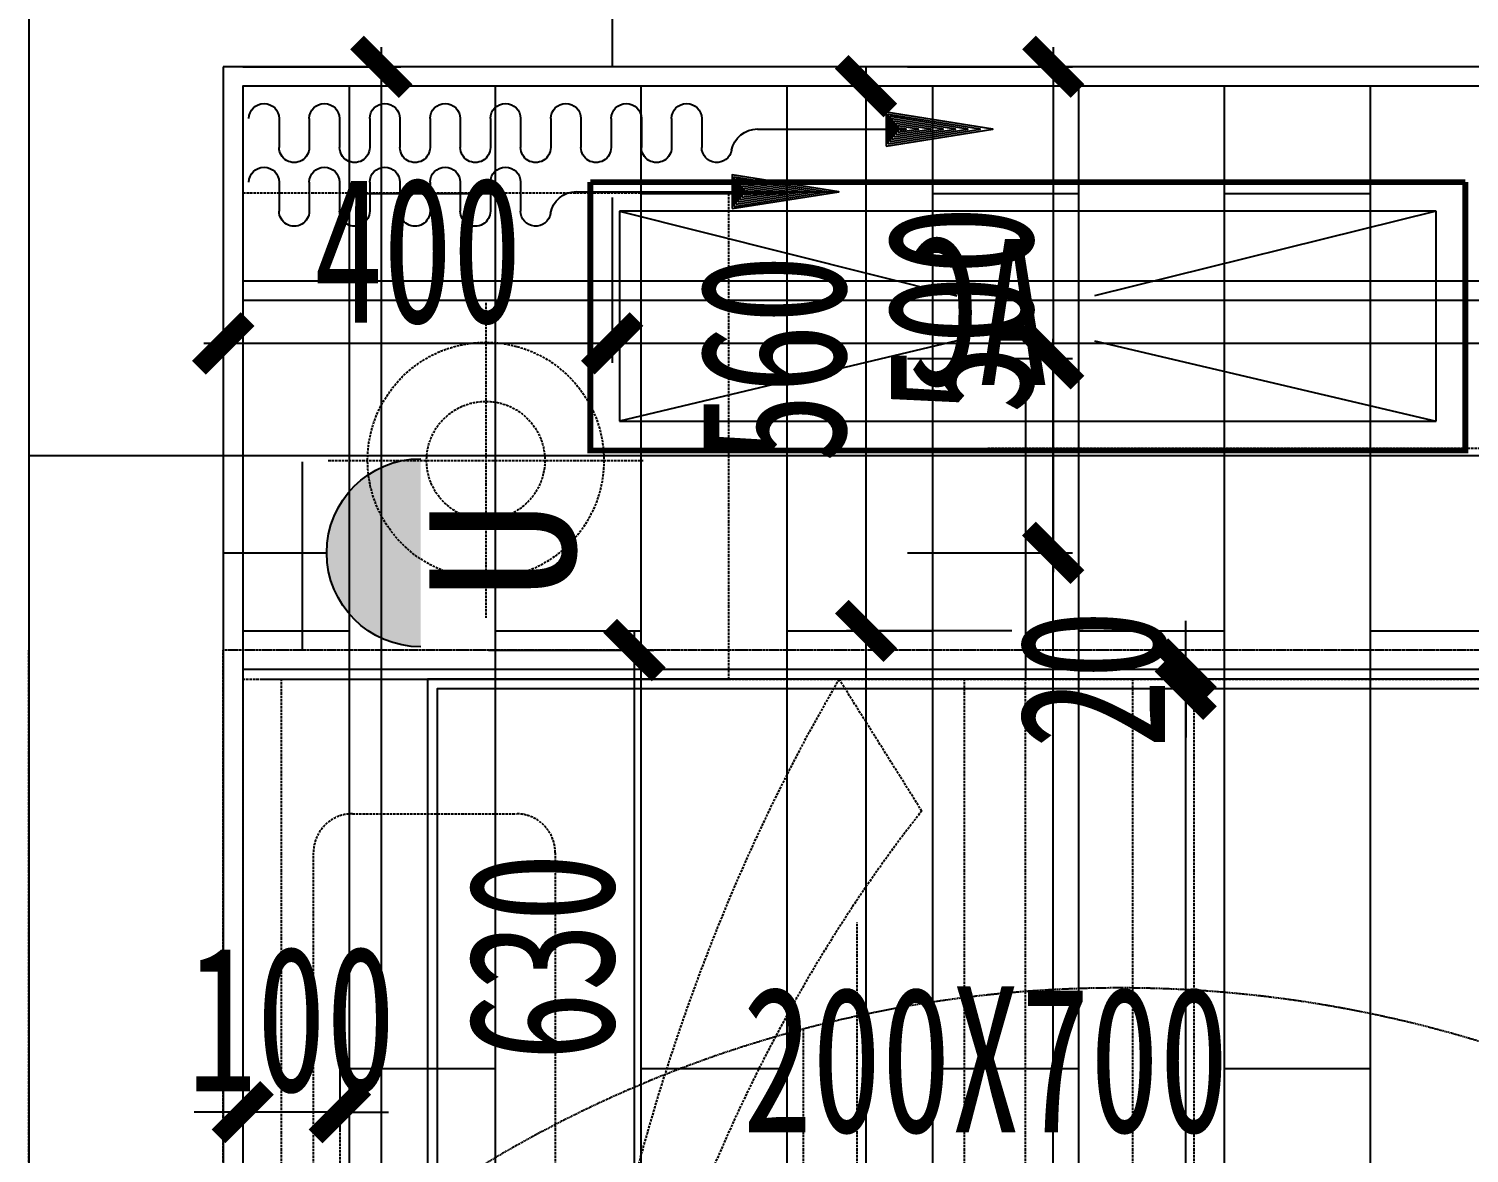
# Model space of a CAD drawing. Extents: x -255202 to 66368, y -6372500 to 603.
# Drawn here: x 58345 to 59827, y -3254905 to -3253748 of the extents above; entities that cross this region are included whole.
import ezdxf
from ezdxf.enums import TextEntityAlignment as Align
from ezdxf.xclip import XClip

# ---------------------------------------------------------------- set-up
doc = ezdxf.new("R2010")
doc.units = 0
doc.header["$LTSCALE"] = 10
doc.header["$MEASUREMENT"] = 0
doc.header["$XCLIPFRAME"] = 2
for name, pattern in [('$0$DASH', [0.35, 0.25, -0.1]), ('__DASH', [0.35, 0.25, -0.1]), ('CONTINOUS', [0]), ('DASH', [0.35, 0.25, -0.1]), ('HIDDEN', [0.375, 0.25, -0.125])]:
    doc.linetypes.add(name, pattern=pattern)
for name, color, linetype in [('A-WALL（砌体墙）', 7, 'Continuous'), ('A-WIND（门窗）', 8, 'Continuous'), ('A-墙体完成面', 15, 'Continuous'), ('D-地面材料', 250, 'Continuous'), ('DIM-地面材质放线', 149, 'Continuous'), ('DIM-插座定位', 146, 'Continuous'), ('DIM-灯具定位', 149, 'Continuous'), ('DIM_LEAD', 3, 'Continuous'), ('E-开关示意', 34, 'Continuous'), ('E-插座示意', 34, 'Continuous'), ('G-BEAM', 4, 'DASH'), ('G-BEAM_CON', 4, 'Continuous'), ('J-活动全高家具', 33, 'Continuous'), ('J-空调外机', 48, 'HIDDEN'), ('J-窗帘', 8, 'Continuous'), ('kt', 8, 'Continuous'), ('T-天花造型', 45, 'Continuous'), ('W-文字', 67, 'Continuous'), ('墙体定位图', 7, 'Continuous'), ('天花布置图', 7, 'Continuous'), ('改L~2D$0$0-装饰构件', 32, 'Continuous'), ('改L~2D$0$0-铝板-粗', 140, 'Continuous'), ('改L~2D$0$A-LINE-sec（面层剖线）', 15, 'Continuous')]:
    doc.layers.add(name, color=color, linetype=linetype)
doc.styles.add('宋体', font='', dxfattribs={"width": 0.8})
doc.styles.add('样式222', font='', dxfattribs={"width": 0.7})
doc.styles.add('细黑体', font='', dxfattribs={"width": 0.7})
doc.styles.get('宋体').set_extended_font_data('STXihei')
doc.styles.get('样式222').set_extended_font_data('STXihei')
doc.styles.get('细黑体').set_extended_font_data('STXihei')
doc.dimstyles.new('DK-50', dxfattribs={"dimscale": 50, "dimtxt": 3, "dimasz": 1, "dimexe": 0.4, "dimexo": 0.4, "dimgap": 0.4, "dimtad": 1, "dimtoh": 1, "dimdec": 0, "dimrnd": 5, "dimdsep": 46, "dimtxsty": '样式222', "dimblk": 'ARCHTICK', "dimcen": 3, "dimdle": 0.4, "dimclrd": 149, "dimclre": 149, "dimclrt": 149, "dimadec": 0, "dimazin": 0, "dimtfac": 1, "dimtdec": 0, "dimtix": 1, "dimtmove": 2, "dimatfit": 3, "dimldrblk": 'ARCHTICK', "dimfxl": 3, "dimfxlon": 1, "dimtvp": 1, "dimtolj": 1, "dimtzin": 0, "dimarcsym": 0})

# ---------------------------------------------------------------- blocks, each defined once
blk = doc.blocks.new('_ArchTick')
at = {"color": 0, "linetype": 'ByBlock', "const_width": 0.4}
blk.add_lwpolyline([(-0.5, -0.5), (0.5, 0.5)], dxfattribs=at)
blk = doc.blocks.new('*D116')
at = {"layer": 'Defpoints', "color": 0, "transparency": 16777216}
for p in [(58545.1, -3254087), (59398.8, -3254087), (58545.1, -3256187)]:
    blk.add_point(p, dxfattribs=at)
at = {"layer": 'DIM-插座定位', "color": 149, "lineweight": -2, "transparency": 16777216}
for p, q in [((59398.8, -3256207), (59398.8, -3254067)), ((59248.8, -3254087), (59418.8, -3254087)), ((59248.8, -3256187), (59418.8, -3256187))]:
    blk.add_line(p, q, dxfattribs=at)
at = {"layer": 'DIM-插座定位', "color": 149, "lineweight": -2, "transparency": 16777216, "xscale": 50, "yscale": 50, "zscale": 50}
for p, rotation in [((59398.8, -3254087), 90), ((59398.8, -3256187), 270)]:
    blk.add_blockref('_ArchTick', p, dxfattribs=dict(at, rotation=rotation))
at = {"layer": 'DIM-插座定位', "color": 149, "transparency": 16777216, "insert": (59303.8, -3255137), "char_height": 150, "attachment_point": 5, "rotation": 90, "style": '样式222'}
blk.add_mtext('\\A1;2100', dxfattribs=at)
blk = doc.blocks.new('A$C575336CE')
h = blk.add_hatch(color=0)
edge = h.paths.add_edge_path()
edge.add_line((1.41, 90.28), (87.41, 90.28))
edge.add_ellipse((44.41, 90.28), major_axis=(-30.41, 30.41), ratio=1, start_angle=45, end_angle=225, ccw=False)
at = {"color": 0}
for p, q in [((44.41, 0), (44.41, 47.28)), ((0, 36.19), (86, 36.19))]:
    blk.add_line(p, q, dxfattribs=at)
blk.add_arc((44.41, 90.28), 43, 180, 0, dxfattribs=at)
at = {"color": 0, "style": '宋体'}
blk.add_attdef('S', text='', height=84, dxfattribs=at).set_placement((102.58, 76.12), align=Align.BOTTOM_CENTER)
blk = doc.blocks.new('DRAP')
at = {"color": 250}
for p, q in [((39.3, 46.7), (39.3, 83.7)), ((78.1, 46.7), (78.1, 83.7)), ((116.9, 46.7), (116.9, 83.7)), ((155.8, 46.7), (155.8, 83.7)), ((194.6, 46.7), (194.6, 83.7)), ((233.4, 46.7), (233.4, 83.7)), ((272.2, 46.7), (272.2, 83.7)), ((311, 46.7), (311, 83.7)), ((349.8, 46.7), (349.8, 83.7)), ((421.6, 58.8), (758.9, 58.8)), ((39.3, -35.2), (39.3, 1.8)), ((78.1, -35.2), (78.1, 1.8)), ((116.9, -35.2), (116.9, 1.8)), ((155.8, -35.2), (155.8, 1.8)), ((194.6, -35.2), (194.6, 1.8)), ((233.4, -35.2), (233.4, 1.8)), ((272.2, -35.2), (272.2, 1.8)), ((311, -35.2), (311, 1.8)), ((349.8, -35.2), (349.8, 1.8)), ((388.6, -35.2), (388.6, 1.8)), ((427.4, -35.2), (427.4, 1.8)), ((466.3, -35.2), (466.3, 1.8)), ((505.1, -35.2), (505.1, 1.8)), ((543.9, -35.2), (543.9, 1.8)), ((582.7, -35.2), (582.7, 1.8)), ((654.3, -21.8), (840.3, -21.8))]:
    blk.add_line(p, q, dxfattribs=at)
at = {"color": 250, "linetype": 'Continuous'}
for points in [[(621.9, 80.5), (758.9, 58.8), (621.9, 37)], [(624.4, 77.6), (743, 58.8), (624.4, 39.9)], [(626.9, 74.7), (727.1, 58.8), (626.9, 42.8)], [(629.4, 71.8), (711.2, 58.8), (629.4, 45.8)], [(631.9, 68.8), (695.3, 58.8), (631.9, 48.7)], [(634.4, 65.9), (679.3, 58.8), (634.4, 51.6)], [(636.9, 63), (663.4, 58.8), (636.9, 54.5)], [(639.4, 60), (647.5, 58.8), (639.4, 57.5)], [(819.8, 0), (956.8, -21.8), (819.8, -43.6)], [(822.3, -3), (940.9, -21.8), (822.3, -40.7)], [(824.8, -5.9), (925, -21.8), (824.8, -37.8)], [(827.3, -8.8), (909.1, -21.8), (827.3, -34.8)], [(829.8, -11.8), (893.1, -21.8), (829.8, -31.9)], [(832.3, -14.7), (877.2, -21.8), (832.3, -29)], [(834.8, -17.6), (861.3, -21.8), (834.8, -26)], [(837.3, -20.5), (845.4, -21.8), (837.3, -23.1)]]:
    blk.add_lwpolyline(points, close=True, dxfattribs=at)
at = {"color": 250}
for centre, radius, start, end in [((58.7, 83.7), 19.4, 0, 180), ((136.4, 83.7), 19.4, 0, 180), ((214, 83.7), 19.4, 0, 180), ((291.6, 83.7), 19.4, 0, 180), ((369.2, 83.7), 19.4, 9.5948, 180), ((421.6, 92.5), 33.8, 189.5948, 270), ((19.9, 46.7), 19.4, 180, 0), ((97.5, 46.7), 19.4, 180, 0), ((175.2, 46.7), 19.4, 180, 0), ((252.8, 46.7), 19.4, 180, 0), ((330.4, 46.7), 19.4, 180, 0), ((58.7, 1.8), 19.4, 0, 180), ((136.4, 1.8), 19.4, 0, 180), ((214, 1.8), 19.4, 0, 180), ((291.6, 1.8), 19.4, 0, 180), ((369.2, 1.8), 19.4, 0, 180), ((446.8, 1.8), 19.4, 0, 180), ((524.5, 1.8), 19.4, 0, 180), ((602.1, 1.8), 19.4, 11.0095, 180), ((654.3, 11.9), 33.8, 191.0095, 270), ((19.9, -35.2), 19.4, 180, 0), ((97.5, -35.2), 19.4, 180, 0), ((175.2, -35.2), 19.4, 180, 0), ((252.8, -35.2), 19.4, 180, 0), ((330.4, -35.2), 19.4, 180, 0), ((408, -35.2), 19.4, 180, 0), ((485.7, -35.2), 19.4, 180, 0), ((563.3, -35.2), 19.4, 180, 0)]:
    blk.add_arc(centre, radius, start, end, dxfattribs=at)
blk = doc.blocks.new('65Y5TGFD')
at = {"layer": 'kt', "color": 48}
for p, q in [((49229.478, -8628.41), (49229.478, -8623.81)), ((49244.478, -8623.81), (49244.478, -8628.41)), ((49229.978, -8624.31), (49235.835, -8625.761)), ((49229.978, -8627.91), (49229.978, -8624.31)), ((49229.978, -8624.31), (49243.978, -8624.31)), ((49243.978, -8624.31), (49238.194, -8625.761)), ((49243.978, -8624.31), (49243.978, -8627.91)), ((49235.835, -8626.53), (49229.978, -8627.91)), ((49238.194, -8626.53), (49243.978, -8627.91)), ((49243.978, -8627.91), (49229.978, -8627.91))]:
    blk.add_line(p, q, dxfattribs=at)
at = {"layer": 'kt', "color": 48, "const_width": 0.1}
for points in [[(49244.478, -8623.81), (49229.478, -8623.81)], [(49229.478, -8623.81), (49229.478, -8628.41), (49244.478, -8628.41), (49244.478, -8623.81)]]:
    blk.add_lwpolyline(points, dxfattribs=at)
at = {"layer": 'kt', "color": 8, "linetype": 'DASH', "style": '样式222', "width": 0.7}
blk.add_text('AC', height=2.5, dxfattribs=at).set_placement((49239.009, -8627.287), align=Align.RIGHT)
blk = doc.blocks.new('*D328')
at = {"layer": 'Defpoints', "color": 0, "transparency": 16777216}
for p in [(59024.8, -3253787), (59052, -3254287), (59398.8, -3254287)]:
    blk.add_point(p, dxfattribs=at)
at = {"layer": 'DIM-插座定位', "color": 149, "lineweight": -2, "transparency": 16777216}
for p, q in [((59398.8, -3253767), (59398.8, -3254307)), ((59248.8, -3253787), (59418.8, -3253787)), ((59248.8, -3254287), (59418.8, -3254287))]:
    blk.add_line(p, q, dxfattribs=at)
at = {"layer": 'DIM-插座定位', "color": 149, "lineweight": -2, "transparency": 16777216, "xscale": 50, "yscale": 50, "zscale": 50}
for p, rotation in [((59398.8, -3253787), 90), ((59398.8, -3254287), 270)]:
    blk.add_blockref('_ArchTick', p, dxfattribs=dict(at, rotation=rotation))
at = {"layer": 'DIM-插座定位', "color": 149, "transparency": 16777216, "insert": (59303.8, -3254037), "char_height": 150, "attachment_point": 5, "rotation": 90, "style": '样式222'}
blk.add_mtext('\\A1;500', dxfattribs=at)
blk = doc.blocks.new('fgdgdgd')
at = {"layer": 'G-BEAM'}
for p, q in [((161652.6, 69324.8), (161652.6, 69924.8)), ((167852.6, 69924.8), (161852.6, 69924.8)), ((161852.6, 69324.8), (161852.6, 69924.8))]:
    blk.add_line(p, q, dxfattribs=at)
at = {"layer": 'G-BEAM_CON', "linetype": 'Continuous'}
blk.add_line((168052.6, 70124.8), (161652.6, 70124.8), dxfattribs=at)
at = {"layer": 'W-文字', "style": '细黑体', "width": 0.7}
blk.add_text('200X700', height=150, dxfattribs=at).set_placement((162386.8, 69428.9))
blk = doc.blocks.new('*D402')
at = {"layer": 'Defpoints', "color": 0, "transparency": 16777216}
for p in [(58668.2, -3254387), (58968, -3254387), (58665.1, -3255018.1)]:
    blk.add_point(p, dxfattribs=at)
at = {"layer": 'DIM-灯具定位', "color": 149, "lineweight": -2, "transparency": 16777216}
for p, q in [((58968, -3255038.1), (58968, -3254367)), ((58818, -3254387), (58988, -3254387)), ((58818, -3255018.1), (58988, -3255018.1))]:
    blk.add_line(p, q, dxfattribs=at)
at = {"layer": 'DIM-灯具定位', "color": 149, "lineweight": -2, "transparency": 16777216, "xscale": 50, "yscale": 50, "zscale": 50}
for p, rotation in [((58968, -3254387), 90), ((58968, -3255018.1), 270)]:
    blk.add_blockref('_ArchTick', p, dxfattribs=dict(at, rotation=rotation))
at = {"layer": 'DIM-灯具定位', "color": 149, "transparency": 16777216, "insert": (58873, -3254702.6), "char_height": 150, "attachment_point": 5, "rotation": 90, "style": '样式222'}
blk.add_mtext('\\A1;630', dxfattribs=at)
blk = doc.blocks.new('*D408')
at = {"layer": 'Defpoints', "color": 0, "transparency": 16777216}
for p in [(58565.1, -3254787.4), (58665.1, -3254787.4), (58565.1, -3254862.3)]:
    blk.add_point(p, dxfattribs=at)
at = {"layer": 'DIM-灯具定位', "color": 149, "lineweight": -2, "transparency": 16777216}
for p, q in [((58565.1, -3254807.4), (58565.1, -3254882.3)), ((58665.1, -3254807.4), (58665.1, -3254882.3)), ((58565.1, -3254862.3), (58515.1, -3254862.3)), ((58665.1, -3254862.3), (58565.1, -3254862.3)), ((58665.1, -3254862.3), (58715.1, -3254862.3))]:
    blk.add_line(p, q, dxfattribs=at)
at = {"layer": 'DIM-灯具定位', "color": 149, "lineweight": -2, "transparency": 16777216, "xscale": 50, "yscale": 50, "zscale": 50}
blk.add_blockref('_ArchTick', (58565.1, -3254862.3), dxfattribs=at)
at = {"layer": 'DIM-灯具定位', "color": 149, "lineweight": -2, "transparency": 16777216, "xscale": 50, "yscale": 50, "zscale": 50, "rotation": 180}
blk.add_blockref('_ArchTick', (58665.1, -3254862.3), dxfattribs=at)
at = {"layer": 'DIM-灯具定位', "color": 149, "transparency": 16777216, "insert": (58615.1, -3254767.3), "char_height": 150, "attachment_point": 5, "style": '样式222'}
blk.add_mtext('\\A1;100', dxfattribs=at)
blk = doc.blocks.new('*D518')
at = {"layer": 'Defpoints', "color": 0, "transparency": 16777216}
for p in [(59206.3, -3254367.3), (59514.8, -3254367.3), (59514.8, -3257067)]:
    blk.add_point(p, dxfattribs=at)
at = {"layer": 'DIM-地面材质放线', "color": 149, "lineweight": -2, "transparency": 16777216}
for p, q in [((59206.3, -3257087), (59206.3, -3254347.3)), ((59356.3, -3254367.3), (59186.3, -3254367.3)), ((59356.3, -3257067), (59186.3, -3257067))]:
    blk.add_line(p, q, dxfattribs=at)
at = {"layer": 'DIM-地面材质放线', "color": 149, "lineweight": -2, "transparency": 16777216, "xscale": 50, "yscale": 50, "zscale": 50}
for p, rotation in [((59206.3, -3254367.3), 90), ((59206.3, -3257067), 270)]:
    blk.add_blockref('_ArchTick', p, dxfattribs=dict(at, rotation=rotation))
at = {"layer": 'DIM-地面材质放线', "color": 149, "transparency": 16777216, "insert": (59111.3, -3255717.2), "char_height": 150, "attachment_point": 5, "rotation": 90, "style": '样式222'}
blk.add_mtext('\\A1;900*3=2700', dxfattribs=at)
blk = doc.blocks.new('*D519')
at = {"layer": 'Defpoints', "color": 0, "transparency": 16777216}
for p in [(59206.3, -3253807), (59239.2, -3253807), (59514.8, -3254367.3)]:
    blk.add_point(p, dxfattribs=at)
at = {"layer": 'DIM-地面材质放线', "color": 149, "lineweight": -2, "transparency": 16777216}
for p, q in [((59206.3, -3254387.3), (59206.3, -3253787)), ((59219.2, -3253807), (59186.3, -3253807)), ((59356.3, -3254367.3), (59186.3, -3254367.3))]:
    blk.add_line(p, q, dxfattribs=at)
at = {"layer": 'DIM-地面材质放线', "color": 149, "lineweight": -2, "transparency": 16777216, "xscale": 50, "yscale": 50, "zscale": 50}
for p, rotation in [((59206.3, -3253807), 90), ((59206.3, -3254367.3), 270)]:
    blk.add_blockref('_ArchTick', p, dxfattribs=dict(at, rotation=rotation))
at = {"layer": 'DIM-地面材质放线', "color": 149, "transparency": 16777216, "insert": (59111.3, -3254087.2), "char_height": 150, "attachment_point": 5, "rotation": 90, "style": '样式222'}
blk.add_mtext('\\A1;560', dxfattribs=at)
blk = doc.blocks.new('*D685')
at = {"layer": 'Defpoints', "color": 0, "transparency": 16777216}
for p in [(59145.1, 0), (59145.1, 0), (62145.1, -3265087)]:
    blk.add_point(p, dxfattribs=at)
at = {"layer": '墙体定位图', "color": 149, "lineweight": -2, "transparency": 16777216}
for p, q in [((59145.1, 0), (59145.1, 20)), ((62145.1, -150), (62145.1, 20)), ((62165.1, 0), (59125.1, 0))]:
    blk.add_line(p, q, dxfattribs=at)
at = {"layer": '墙体定位图', "color": 149, "lineweight": -2, "transparency": 16777216, "xscale": 50, "yscale": 50, "zscale": 50, "rotation": 180}
blk.add_blockref('_ArchTick', (59145.1, 0), dxfattribs=at)
at = {"layer": '墙体定位图', "color": 149, "lineweight": -2, "transparency": 16777216, "xscale": 50, "yscale": 50, "zscale": 50}
blk.add_blockref('_ArchTick', (62145.1, 0), dxfattribs=at)
at = {"layer": '墙体定位图', "color": 149, "transparency": 16777216, "insert": (60645.1, 95), "char_height": 150, "attachment_point": 5, "style": '样式222'}
blk.add_mtext('\\A1;3000', dxfattribs=at)
blk = doc.blocks.new('*D686')
at = {"layer": 'Defpoints', "color": 0, "transparency": 16777216}
for p in [(58545.1, 0), (59145.1, 0), (58545.1, -3265087)]:
    blk.add_point(p, dxfattribs=at)
at = {"layer": '墙体定位图', "color": 149, "lineweight": -2, "transparency": 16777216}
for p, q in [((58545.1, -150), (58545.1, 20)), ((59145.1, 0), (59145.1, 20)), ((59165.1, 0), (58525.1, 0))]:
    blk.add_line(p, q, dxfattribs=at)
at = {"layer": '墙体定位图', "color": 149, "lineweight": -2, "transparency": 16777216, "xscale": 50, "yscale": 50, "zscale": 50, "rotation": 180}
blk.add_blockref('_ArchTick', (58545.1, 0), dxfattribs=at)
at = {"layer": '墙体定位图', "color": 149, "lineweight": -2, "transparency": 16777216, "xscale": 50, "yscale": 50, "zscale": 50}
blk.add_blockref('_ArchTick', (59145.1, 0), dxfattribs=at)
at = {"layer": '墙体定位图', "color": 149, "transparency": 16777216, "insert": (58845.1, 95), "char_height": 150, "attachment_point": 5, "style": '样式222'}
blk.add_mtext('\\A1;600', dxfattribs=at)
blk = doc.blocks.new('*D721')
at = {"layer": 'Defpoints', "color": 0, "transparency": 16777216}
for p in [(58545.1, -3253787), (58707.7, -3253787), (58545.1, -3256487)]:
    blk.add_point(p, dxfattribs=at)
at = {"layer": '墙体定位图', "color": 149, "lineweight": -2, "transparency": 16777216}
for p, q in [((58707.7, -3256507), (58707.7, -3253767)), ((58565.1, -3253787), (58727.7, -3253787)), ((58565.1, -3256487), (58727.7, -3256487))]:
    blk.add_line(p, q, dxfattribs=at)
at = {"layer": '墙体定位图', "color": 149, "lineweight": -2, "transparency": 16777216, "xscale": 50, "yscale": 50, "zscale": 50}
for p, rotation in [((58707.7, -3253787), 90), ((58707.7, -3256487), 270)]:
    blk.add_blockref('_ArchTick', p, dxfattribs=dict(at, rotation=rotation))
at = {"layer": '墙体定位图', "color": 149, "transparency": 16777216, "insert": (58612.7, -3255137), "char_height": 150, "attachment_point": 5, "rotation": 90, "style": '样式222'}
blk.add_mtext('\\A1;2700', dxfattribs=at)
blk = doc.blocks.new('*D722')
at = {"layer": 'Defpoints', "color": 0, "transparency": 16777216}
for p in [(58545.1, -3253787), (58945.1, -3253787), (58545.1, -3254071.5)]:
    blk.add_point(p, dxfattribs=at)
at = {"layer": '墙体定位图', "color": 149, "lineweight": -2, "transparency": 16777216}
for p, q in [((58545.1, -3253921.5), (58545.1, -3254091.5)), ((58945.1, -3253921.5), (58945.1, -3254091.5)), ((58965.1, -3254071.5), (58525.1, -3254071.5))]:
    blk.add_line(p, q, dxfattribs=at)
at = {"layer": '墙体定位图', "color": 149, "lineweight": -2, "transparency": 16777216, "xscale": 50, "yscale": 50, "zscale": 50, "rotation": 180}
blk.add_blockref('_ArchTick', (58545.1, -3254071.5), dxfattribs=at)
at = {"layer": '墙体定位图', "color": 149, "lineweight": -2, "transparency": 16777216, "xscale": 50, "yscale": 50, "zscale": 50}
blk.add_blockref('_ArchTick', (58945.1, -3254071.5), dxfattribs=at)
at = {"layer": '墙体定位图', "color": 149, "transparency": 16777216, "insert": (58745.1, -3253976.5), "char_height": 150, "attachment_point": 5, "style": '样式222'}
blk.add_mtext('\\A1;400', dxfattribs=at)
blk = doc.blocks.new('*D723')
at = {"layer": 'Defpoints', "color": 0, "transparency": 16777216}
for p in [(58945.1, -3253787), (61345.1, -3253787), (58945.1, -3254071.5)]:
    blk.add_point(p, dxfattribs=at)
at = {"layer": '墙体定位图', "color": 149, "lineweight": -2, "transparency": 16777216}
for p, q in [((58945.1, -3253921.5), (58945.1, -3254091.5)), ((61345.1, -3253921.5), (61345.1, -3254091.5)), ((61365.1, -3254071.5), (58925.1, -3254071.5))]:
    blk.add_line(p, q, dxfattribs=at)
at = {"layer": '墙体定位图', "color": 149, "lineweight": -2, "transparency": 16777216, "xscale": 50, "yscale": 50, "zscale": 50, "rotation": 180}
blk.add_blockref('_ArchTick', (58945.1, -3254071.5), dxfattribs=at)
at = {"layer": '墙体定位图', "color": 149, "lineweight": -2, "transparency": 16777216, "xscale": 50, "yscale": 50, "zscale": 50}
blk.add_blockref('_ArchTick', (61345.1, -3254071.5), dxfattribs=at)
at = {"layer": '墙体定位图', "color": 149, "transparency": 16777216, "insert": (60145.1, -3253976.5), "char_height": 150, "attachment_point": 5, "style": '样式222'}
blk.add_mtext('\\A1;2400', dxfattribs=at)
blk = doc.blocks.new('*D870')
at = {"layer": 'Defpoints', "color": 0, "transparency": 16777216}
for p in [(59535.1, -3254427), (59755.6, -3254427), (59748.8, -3256447)]:
    blk.add_point(p, dxfattribs=at)
at = {"layer": '天花布置图', "color": 149, "lineweight": -2, "transparency": 16777216}
for p, q in [((59535.1, -3256467), (59535.1, -3254407)), ((59685.1, -3254427), (59515.1, -3254427)), ((59685.1, -3256447), (59515.1, -3256447))]:
    blk.add_line(p, q, dxfattribs=at)
at = {"layer": '天花布置图', "color": 149, "lineweight": -2, "transparency": 16777216, "xscale": 50, "yscale": 50, "zscale": 50}
for p, rotation in [((59535.1, -3254427), 90), ((59535.1, -3256447), 270)]:
    blk.add_blockref('_ArchTick', p, dxfattribs=dict(at, rotation=rotation))
at = {"layer": '天花布置图', "color": 149, "transparency": 16777216, "insert": (59440.1, -3255437), "char_height": 150, "attachment_point": 5, "rotation": 90, "style": '样式222'}
blk.add_mtext('\\A1;2020', dxfattribs=at)
blk = doc.blocks.new('*D871')
at = {"layer": 'Defpoints', "color": 0, "transparency": 16777216}
for p in [(59535.1, -3254407), (59685.1, -3254407), (59685.1, -3254427)]:
    blk.add_point(p, dxfattribs=at)
at = {"layer": '天花布置图', "color": 149, "lineweight": -2, "transparency": 16777216}
for p, q in [((59535.1, -3254407), (59535.1, -3254357)), ((59665.1, -3254407), (59515.1, -3254407)), ((59535.1, -3254427), (59535.1, -3254407)), ((59665.1, -3254427), (59515.1, -3254427)), ((59535.1, -3254427), (59535.1, -3254477))]:
    blk.add_line(p, q, dxfattribs=at)
at = {"layer": '天花布置图', "color": 149, "lineweight": -2, "transparency": 16777216, "xscale": 50, "yscale": 50, "zscale": 50}
for p, rotation in [((59535.1, -3254407), 270), ((59535.1, -3254427), 90)]:
    blk.add_blockref('_ArchTick', p, dxfattribs=dict(at, rotation=rotation))
at = {"layer": '天花布置图', "color": 149, "transparency": 16777216, "insert": (59440.1, -3254417), "char_height": 150, "attachment_point": 5, "rotation": 90, "style": '样式222'}
blk.add_mtext('\\A1;20', dxfattribs=at)
blk = doc.blocks.new('*U592')
at = {"layer": '改L~2D$0$0-装饰构件'}
for p, q in [((75, 900), (75, -900)), ((125, 900), (125, -900))]:
    blk.add_line(p, q, dxfattribs=at)
at = {"layer": '改L~2D$0$A-LINE-sec（面层剖线）'}
blk.add_lwpolyline([(-125, 900), (-25, 800), (75, -900)], dxfattribs=at)
blk = doc.blocks.new('*U593')
at = {"color": 0, "linetype": 'ByBlock', "lineweight": -2}
for p in [(-750, 0), (-500, 0), (-250, 0), (0, 0)]:
    blk.add_blockref('*U592', p, dxfattribs=at)
blk = doc.blocks.new('改L~2D$0$A$C49EA4756')
at = {"layer": '改L~2D$0$0-铝板-粗'}
for points in [[(-6200, 2600), (0, 2600), (0, 0), (-6200, 0)], [(-6000, 2000), (-200, 2000), (-200, 200), (-6000, 200)]]:
    blk.add_lwpolyline(points, close=True, dxfattribs=at)
at = {"layer": '改L~2D$0$A-LINE-sec（面层剖线）'}
blk.add_lwpolyline([(-325, 2000), (-253.9, 1944.7), (-200, 200)], dxfattribs=at)
blk.add_blockref('*U593', (-450, 1100))

msp = doc.modelspace()

# ---------------------------------------------------------------- linework, layer by layer
at = {"color": 8, "linetype": '__DASH'}
msp.add_line((61545.1, -3254387), (58545.1, -3254387), dxfattribs=at)
at = {"layer": 'A-WALL（砌体墙）'}
for p, q in [((58345.1, -3253587), (58345.1, -3256487)), ((58945.1, -3253587), (58945.1, -3253787)), ((58945.1, -3253787), (58545.1, -3253787)), ((58545.1, -3253787), (58545.1, -3256487)), ((58545.1, -3253787), (58545.1, -3256587))]:
    msp.add_line(p, q, dxfattribs=at)
at = {"layer": 'A-WIND（门窗）'}
msp.add_line((61545.1, -3253787), (58945.1, -3253787), dxfattribs=at)
at = {"layer": 'A-墙体完成面'}
msp.add_lwpolyline([(61445.7, -3257067), (61525.1, -3257067), (61525.1, -3253807), (58565.1, -3253807), (58565.1, -3256467), (58865.1, -3256467), (58865.1, -3257067), (58864.9, -3257067), (58865.1, -3257067), (60545.1, -3257067)], dxfattribs=at)
at = {"layer": 'D-地面材料'}
for p, q in [((58675.1, -3253917.3), (58675.1, -3253807)), ((58675.1, -3254367.3), (58675.1, -3253807)), ((58825.1, -3253917.3), (58825.1, -3253807)), ((58825.1, -3254367.3), (58825.1, -3253807)), ((58975.1, -3253917.3), (58975.1, -3253807)), ((58975.1, -3254367.3), (58975.1, -3253807)), ((59125.1, -3253917.3), (59125.1, -3253807)), ((59125.1, -3254367.3), (59125.1, -3253807)), ((59275.1, -3253917.3), (59275.1, -3253807)), ((59275.1, -3254367.3), (59275.1, -3253807)), ((59425.1, -3253917.3), (59425.1, -3253807)), ((59425.1, -3254367.3), (59425.1, -3253807)), ((59575.1, -3253917.3), (59575.1, -3253807)), ((59575.1, -3254367.3), (59575.1, -3253807)), ((59725.1, -3253917.3), (59725.1, -3253807)), ((59725.1, -3254367.3), (59725.1, -3253807)), ((58675.1, -3254817.3), (58675.1, -3253917.3)), ((58675.1, -3253917.3), (58825.1, -3253917.3)), ((58675.1, -3253917.3), (58825.1, -3253917.3)), ((58825.1, -3254817.3), (58825.1, -3253917.3)), ((58975.1, -3254817.3), (58975.1, -3253917.3)), ((58975.1, -3253917.3), (59125.1, -3253917.3)), ((58975.1, -3253917.3), (59125.1, -3253917.3)), ((59125.1, -3254817.3), (59125.1, -3253917.3)), ((59275.1, -3254817.3), (59275.1, -3253917.3)), ((59275.1, -3253917.3), (59425.1, -3253917.3)), ((59275.1, -3253917.3), (59425.1, -3253917.3)), ((59425.1, -3254817.3), (59425.1, -3253917.3)), ((59575.1, -3254817.3), (59575.1, -3253917.3)), ((59575.1, -3253917.3), (59725.1, -3253917.3)), ((59575.1, -3253917.3), (59725.1, -3253917.3)), ((59725.1, -3254817.3), (59725.1, -3253917.3)), ((58565.1, -3254367.3), (58675.1, -3254367.3)), ((58565.1, -3254367.3), (58675.1, -3254367.3)), ((58675.1, -3255267.3), (58675.1, -3254367.3)), ((58825.1, -3255267.3), (58825.1, -3254367.3)), ((58825.1, -3254367.3), (58975.1, -3254367.3)), ((58825.1, -3254367.3), (58975.1, -3254367.3)), ((58975.1, -3255267.3), (58975.1, -3254367.3)), ((59125.1, -3255267.3), (59125.1, -3254367.3)), ((59125.1, -3254367.3), (59275.1, -3254367.3)), ((59125.1, -3254367.3), (59275.1, -3254367.3)), ((59275.1, -3255267.3), (59275.1, -3254367.3)), ((59425.1, -3255267.3), (59425.1, -3254367.3)), ((59425.1, -3254367.3), (59575.1, -3254367.3)), ((59425.1, -3254367.3), (59575.1, -3254367.3)), ((59575.1, -3255267.3), (59575.1, -3254367.3)), ((59725.1, -3255267.3), (59725.1, -3254367.3)), ((59725.1, -3254367.3), (59875.1, -3254367.3)), ((59725.1, -3254367.3), (59875.1, -3254367.3)), ((58675.1, -3254817.3), (58825.1, -3254817.3)), ((58675.1, -3255717.3), (58675.1, -3254817.3)), ((58675.1, -3254817.3), (58825.1, -3254817.3)), ((58825.1, -3255717.3), (58825.1, -3254817.3)), ((58975.1, -3254817.3), (59125.1, -3254817.3)), ((58975.1, -3255717.3), (58975.1, -3254817.3)), ((58975.1, -3254817.3), (59125.1, -3254817.3)), ((59125.1, -3255717.3), (59125.1, -3254817.3)), ((59275.1, -3254817.3), (59425.1, -3254817.3)), ((59275.1, -3255717.3), (59275.1, -3254817.3)), ((59275.1, -3254817.3), (59425.1, -3254817.3)), ((59425.1, -3255717.3), (59425.1, -3254817.3)), ((59575.1, -3254817.3), (59725.1, -3254817.3)), ((59575.1, -3255717.3), (59575.1, -3254817.3)), ((59575.1, -3254817.3), (59725.1, -3254817.3)), ((59725.1, -3255717.3), (59725.1, -3254817.3))]:
    msp.add_line(p, q, dxfattribs=at)
at = {"layer": 'DIM_LEAD', "color": 250, "linetype": '$0$DASH'}
msp.add_line((58665.1, -3254747.5), (58665.1, -3256200.9), dxfattribs=at)
at = {"layer": 'E-开关示意', "linetype": '__DASH', "ltscale": 0.5}
msp.add_arc((59467.2, -3256002.4), 1267.8, 317.8692, 130.4151, dxfattribs=at)
at = {"layer": 'J-活动全高家具', "linetype": 'DASH'}
for p, q in [((58815.1, -3254030), (58815.1, -3254354)), ((59331.6, -3254179.5), (60918, -3254179.5)), ((58653.1, -3254192), (58977.1, -3254192)), ((58585.1, -3254417), (60545.1, -3254417)), ((58605.1, -3255917), (58605.1, -3254417)), ((59263.6, -3254552.6), (59178.6, -3254417)), ((59307.4, -3255917), (59307.4, -3254417)), ((59370.4, -3255917), (59370.4, -3254417)), ((59480.7, -3255917), (59480.7, -3254417)), ((59543.7, -3255917), (59543.7, -3254417)), ((58677.9, -3254555.5), (58846.6, -3254555.5)), ((58637.9, -3255074), (58637.9, -3254595.5)), ((58886.6, -3254595.5), (58886.6, -3255074)), ((59197.2, -3255917), (59197.2, -3254667.4)), ((59142, -3255917), (59142, -3254777.7))]:
    msp.add_line(p, q, dxfattribs=at)
at = {"layer": 'J-活动全高家具', "ltscale": 3}
msp.add_line((59370.4, -3254103.3), (59370.4, -3254417), dxfattribs=at)
at = {"layer": 'J-活动全高家具', "linetype": 'DASH'}
msp.add_lwpolyline([(58565.1, -3254417), (59065.1, -3254417), (59065.1, -3253917), (58565.1, -3253917)], close=True, dxfattribs=at)
for radius in [121.5, 60.8]:
    msp.add_circle((58815.1, -3254192), radius, dxfattribs=at)
for centre, major_axis, ratio, start_param, end_param in [((59794.8, -3255287.9), (225.3, 1406.2), 0.620308, 1.005864, 2.131234), ((58677.9, -3254595.5), (28.3, 28.3), 1, 0.785398, 2.356194), ((59818.1, -3255408.2), (295.2, 1237.2), 0.696485, 0.984646, 2.153189), ((58846.6, -3254595.5), (28.3, 28.3), 1, 5.497787, 7.068583)]:
    msp.add_ellipse(centre, major_axis=major_axis, ratio=ratio, start_param=start_param, end_param=end_param, dxfattribs=at)
at = {"layer": 'T-天花造型', "linetype": 'ByBlock'}
for p, q in [((58565.1, -3254007.2), (61525.1, -3254007.2)), ((58565.1, -3254027.2), (61525.1, -3254027.2))]:
    msp.add_line(p, q, dxfattribs=at)
at = {"layer": 'T-天花造型'}
msp.add_line((61325.1, -3254407), (58565.1, -3254407), dxfattribs=at)
for points in [[(61335.1, -3254417), (58755.1, -3254417), (58755.1, -3256457), (61335.1, -3256457)], [(61325.1, -3254427), (58765.1, -3254427), (58765.1, -3256447), (61325.1, -3256447)]]:
    msp.add_lwpolyline(points, close=True, dxfattribs=at)

# ---------------------------------------------------------------- block references
ref = msp.add_blockref('改L~2D$0$A$C49EA4756', (58543, -3254987), dxfattribs=dict(xscale=-1))
XClip(ref).set_block_clipping_path([(-6200.0000000017, 2000.0000000216), (-3000.0000000022, 2000.0000000216), (-3000.0000000017, 1400.0000000216), (199.9999999983, 1400.0000000216), (199.9999999983, 2700.0000000216), (-6200.0000000017, 2700.0000000216), (-6200.0000000017, 2600.0000000029)])
at = {"layer": 'E-插座示意', "linetype": 'ByBlock', "lineweight": -2}
ref = msp.add_blockref('A$C575336CE', (58545.1, -3254386.9), dxfattribs=dict(at, xscale=-2.25, yscale=2.25, zscale=2.25, rotation=270))
ref.add_attrib('S', 'U', dxfattribs={"layer": '0', "color": 0, "height": 150, "rotation": 90, "style": '宋体'}).set_placement((58952.1, -3254284.6), align=Align.BOTTOM_CENTER)
at = {"layer": 'G-BEAM_CON', "linetype": 'CONTINOUS'}
msp.add_blockref('fgdgdgd', (-103307.5, -3324311.9), dxfattribs=at)
at = {"layer": 'J-空调外机', "xscale": -60.00000000000009, "yscale": 60.00000000000009, "zscale": 60.00000000000009}
msp.add_blockref('65Y5TGFD', (3013591.4, -2736477.1), dxfattribs=at)
at = {"layer": 'J-窗帘', "color": 8, "linetype": 'ByBlock', "xscale": -0.8000000000367752, "yscale": 0.8000000000367752, "zscale": 0.8000000000367752, "rotation": 179.9986470439126}
msp.add_blockref('DRAP', (58571.1, -3253868.5), dxfattribs=at)

# ---------------------------------------------------------------- dimensions: what is measured, and where the dimension line sits
at = {"layer": 'DIM-地面材质放线'}
dim = msp.add_linear_dim(base=(59206.3, -3253807), p1=(59514.8, -3254367.3), p2=(59239.2, -3253807), angle=270, dimstyle='DK-50', dxfattribs=at)
dim.commit()
dim.dimension.update_dxf_attribs({"geometry": '*D519', "text_midpoint": (59111.3, -3254087.2)})
dim = msp.add_aligned_dim(p1=(59514.8, -3257067), p2=(59514.8, -3254367.3), distance=308.5, text='900*3=<>', dimstyle='DK-50', dxfattribs=at)
dim.commit()
dim.dimension.update_dxf_attribs({"geometry": '*D518', "text_midpoint": (59111.3, -3255717.2)})
at = {"layer": 'DIM-插座定位'}
for base, p1, p2, picture, middle in [((59398.8, -3254287), (59024.8, -3253787), (59052, -3254287), '*D328', (59303.8, -3254037)), ((59398.8, -3254087), (58545.1, -3256187), (58545.1, -3254087), '*D116', (59303.8, -3255137))]:
    dim = msp.add_linear_dim(base=base, p1=p1, p2=p2, angle=90, dimstyle='DK-50', dxfattribs=at)
    dim.commit()
    dim.dimension.update_dxf_attribs({"geometry": picture, "text_midpoint": middle})
at = {"layer": 'DIM-灯具定位'}
dim = msp.add_linear_dim(base=(58968, -3254387), p1=(58665.1, -3255018.1), p2=(58668.2, -3254387), angle=90, dimstyle='DK-50', dxfattribs=at)
dim.commit()
dim.dimension.update_dxf_attribs({"geometry": '*D402', "text_midpoint": (58873, -3254702.6)})
dim = msp.add_aligned_dim(p1=(58665.1, -3254787.4), p2=(58565.1, -3254787.4), distance=74.8, dimstyle='DK-50', dxfattribs=at)
dim.commit()
dim.dimension.update_dxf_attribs({"geometry": '*D408', "text_midpoint": (58615.1, -3254767.3)})
at = {"layer": '墙体定位图', "color": 1}
for base, p1, p2, angle, picture, middle in [((58545.1, 0), (59145.1, 0), (58545.1, -3265087), 180, '*D686', (58845.1, 95)), ((59145.1, 0), (62145.1, -3265087), (59145.1, 0), 180, '*D685', (60645.1, 95)), ((58707.7, -3253787), (58545.1, -3256487), (58545.1, -3253787), 90, '*D721', (58612.7, -3255137)), ((58545.1, -3254071.5), (58945.1, -3253787), (58545.1, -3253787), 180, '*D722', (58745.1, -3253976.5)), ((58945.1, -3254071.5), (61345.1, -3253787), (58945.1, -3253787), 180, '*D723', (60145.1, -3253976.5))]:
    dim = msp.add_linear_dim(base=base, p1=p1, p2=p2, angle=angle, dimstyle='DK-50', dxfattribs=at)
    dim.commit()
    dim.dimension.update_dxf_attribs({"geometry": picture, "text_midpoint": middle})
at = {"layer": '天花布置图', "color": 1}
for base, p1, p2, picture, middle in [((59535.1, -3254407), (59685.1, -3254427), (59685.1, -3254407), '*D871', (59440.1, -3254417)), ((59535.1, -3254427), (59748.8, -3256447), (59755.6, -3254427), '*D870', (59440.1, -3255437))]:
    dim = msp.add_linear_dim(base=base, p1=p1, p2=p2, angle=90, dimstyle='DK-50', dxfattribs=at)
    dim.commit()
    dim.dimension.update_dxf_attribs({"geometry": picture, "text_midpoint": middle})

doc.saveas('drawing.dxf')
